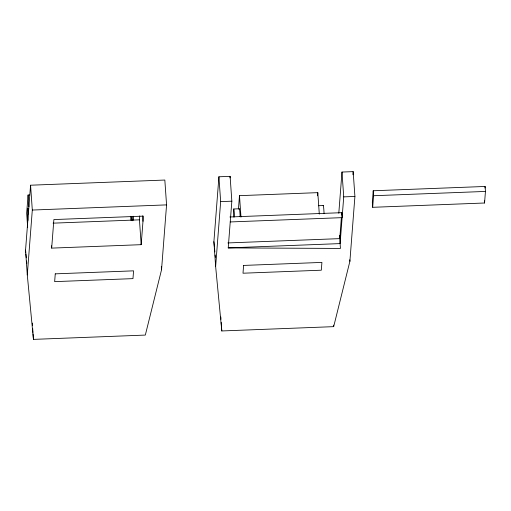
<?xml version="1.0" encoding="UTF-8"?>
<svg xmlns="http://www.w3.org/2000/svg" width="511" height="511" viewBox="0 0 511 511"><rect width="100%" height="100%" fill="white"/><g stroke="black" fill="none" stroke-linecap="round" stroke-linejoin="round"><path stroke-width="0.77" d="M29.638 194.959L28.073 195.017L26.668 213.183L27.658 227.376M25.55 250.096L30.571 185.212L164.829 180.044L166.567 204.885L161.54 269.763L145.328 335.075L33.451 339.381L27.287 274.931L25.55 250.096L25.774 252.415M27.287 274.931L32.308 210.047L30.571 185.212M51.668 248.116L53.879 219.57L143.387 216.127L141.177 244.673L51.668 248.116L51.509 245.785M141.177 244.673L139.439 219.839L139.739 215.942M338.799 213.221L341.987 172.047L353.171 171.619L354.909 196.454L349.888 261.338L333.677 326.65L221.8 330.956L215.636 266.499L213.898 241.665L218.919 176.78L230.11 176.352L231.841 201.187L228.225 247.905L340.441 248.435L339.534 235.456M215.636 266.499L220.656 201.615L218.919 176.78M229.988 177.911L230.11 176.352M238.452 209.088L239.487 195.662L317.804 192.647L319.305 214.109M317.561 195.809L317.804 192.647M341.405 217.399L339.758 238.631L227.88 242.936M341.584 215.035L341.77 212.678L229.886 216.983M341.987 172.047L343.724 196.882L340.109 243.6L228.225 247.905M352.929 174.781L353.171 171.619M373.222 190.769L372.327 202.337L372.672 207.306L484.556 203.001L485.45 191.433L485.105 186.464L373.222 190.769L373.573 195.732L372.672 207.306M484.984 188.01L485.105 186.464M220.656 201.615L231.841 201.187M343.724 196.882L354.909 196.454M373.573 195.732L485.45 191.433M32.308 210.047L166.567 204.885M233.757 208.98L239.352 208.763M318.366 205.722L323.265 205.537M53.106 223.16L139.439 219.839M230.237 221.946L342.115 217.648L341.77 212.678M213.898 241.665L214.345 246.379M214.499 247.956L214.875 251.885M215.176 255.027L215.399 257.384M25.92 253.961L26.291 257.831M26.591 260.98L26.815 263.344M484.402 200.874L484.556 203.001M349.78 259.786L349.888 261.338M333.568 325.098L333.677 326.65M239.487 195.662L240.988 217.118M220.822 316.98L220.982 319.311M221.199 322.415L221.8 330.956M161.323 266.659L161.54 269.763M142.601 215.885L142.984 221.314M133.326 216.268L133.601 220.209M130.65 216.3L130.925 220.241M28.073 195.017L28.897 206.846M32.314 323.086L32.474 325.411M32.691 328.516L32.966 332.399M33.074 333.951L33.451 339.381M239.231 208.961A8.412 0.511 87.8 0 1 240.144 216.785M323.137 205.729A8.412 0.511 87.8 0 1 324.057 213.56M233.54 217.022A8.412 0.511 87.8 0 1 233.738 208.973A8.412 0.511 87.8 0 1 234.555 217.003M131.883 220.56A8.412 0.511 87.8 0 1 131.423 216.434M132.33 217.047A8.412 0.511 87.8 0 1 132.151 220.746M27.939 220.413A8.412 0.511 87.8 0 1 27.747 208.756A8.412 0.511 87.8 0 1 28.622 213.981M55.258 273.851L54.651 281.638L132.969 278.629L133.569 270.843L55.258 273.851M243.6 265.426L243 273.213L321.317 270.198L321.917 262.411L243.6 265.426"/></g></svg>
